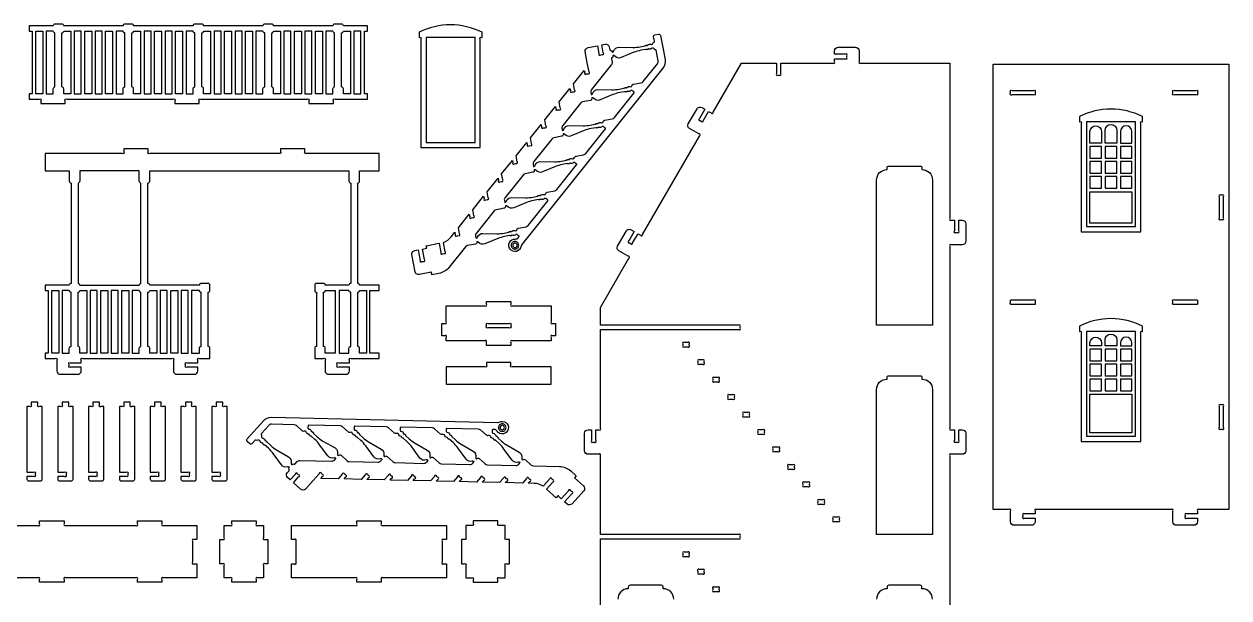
# Model space of a CAD drawing. Extents: x -47 to 298, y -129 to 173.
# Drawn here: x 160.6 to 298.4, y 107.6 to 173.3 of the extents above; entities that cross this region are included whole.
import ezdxf

# ---------------------------------------------------------------- set-up
doc = ezdxf.new("R2010")
doc.units = 0
doc.header["$MEASUREMENT"] = 0
doc.layers.get('0').update_dxf_attribs({"linetype": 'CONTINUOUS'})

msp = doc.modelspace()

# ---------------------------------------------------------------- linework, layer by layer
for points in [[(165.29, 164.24), (165.29, 164.57, -1), (165.46, 164.74), (177.66, 164.74, -1), (177.83, 164.57), (177.83, 164.24), (180.63, 164.24), (180.63, 164.57, -1), (180.81, 164.74), (193, 164.74, -1), (193.18, 164.57), (193.18, 164.24), (195.98, 164.24), (195.98, 164.57, -1), (196.16, 164.74), (199.88, 164.74), (199.88, 165.34), (199.52, 165.34), (199.52, 172.54), (199.88, 172.54), (199.88, 173.14), (197.12, 173.14, 0.414214), (196.92, 173.34), (196.12, 173.34, 0.414214), (195.92, 173.14), (189.12, 173.14, 0.414214), (188.92, 173.34), (188.12, 173.34, 0.414214), (187.92, 173.14), (181.12, 173.14, 0.414214), (180.92, 173.34), (180.12, 173.34, 0.414214), (179.92, 173.14), (173.12, 173.14, 0.414214), (172.92, 173.34), (172.12, 173.34, 0.414214), (171.92, 173.14), (165.12, 173.14, 0.414214), (164.92, 173.34), (164.12, 173.34, 0.414214), (163.92, 173.14), (161.16, 173.14), (161.16, 172.54), (161.52, 172.54), (161.52, 165.34), (161.16, 165.34), (161.16, 164.74), (162.31, 164.74, -1), (162.49, 164.57), (162.49, 164.24)], [(164.12, 166.14), (164.12, 172.34, -0.414214), (163.92, 172.54), (163.12, 172.54), (163.12, 165.34), (163.92, 165.34), (163.92, 165.94, -0.414214)], [(164.92, 166.14), (164.92, 172.34, 0.414214), (165.12, 172.54), (165.92, 172.54), (165.92, 165.34), (165.12, 165.34), (165.12, 165.94, 0.414214)], [(171.92, 165.34), (171.92, 165.94, -0.414214), (172.12, 166.14), (172.12, 172.34, -0.414214), (171.92, 172.54), (171.12, 172.54), (171.12, 165.34)], [(173.12, 165.34), (173.12, 165.94, 0.414214), (172.92, 166.14), (172.92, 172.34, 0.414214), (173.12, 172.54), (173.92, 172.54), (173.92, 165.34)], [(180.12, 166.14), (180.12, 172.34, -0.414214), (179.92, 172.54), (179.12, 172.54), (179.12, 165.34), (179.92, 165.34), (179.92, 165.94, -0.414214)], [(180.92, 166.14), (180.92, 172.34, 0.414214), (181.12, 172.54), (181.92, 172.54), (181.92, 165.34), (181.12, 165.34), (181.12, 165.94, 0.414214)], [(187.92, 165.34), (187.92, 165.94, -0.414214), (188.12, 166.14), (188.12, 172.34, -0.414214), (187.92, 172.54), (187.12, 172.54), (187.12, 165.34)], [(189.12, 165.34), (189.12, 165.94, 0.414214), (188.92, 166.14), (188.92, 172.34, 0.414214), (189.12, 172.54), (189.92, 172.54), (189.92, 165.34)], [(196.12, 166.14), (196.12, 172.34, -0.414214), (195.92, 172.54), (195.12, 172.54), (195.12, 165.34), (195.92, 165.34), (195.92, 165.94, -0.414214)], [(196.92, 166.14), (196.92, 172.34, 0.414214), (197.12, 172.54), (197.92, 172.54), (197.92, 165.34), (197.12, 165.34), (197.12, 165.94, 0.414214)], [(205.78, 171.8), (205.8, 171.8, -1), (205.98, 171.62), (205.98, 159.2), (212.78, 159.2), (212.78, 171.62, -1), (212.96, 171.8), (212.98, 171.8), (212.98, 172.4, 0.238913), (205.78, 172.4)], [(208.07, 148.24), (208.27, 147.18, 1), (208.48, 147.04), (208.62, 147.07, 1), (208.76, 147.27), (208.56, 148.35, 0.140614), (209.46, 148.99), (209.87, 149.5), (209.92, 149.24, 1), (210.13, 149.1), (210.27, 149.13, 1), (210.41, 149.33), (210.28, 150.02), (211.52, 151.56), (211.57, 151.3, 1), (211.77, 151.16), (211.92, 151.19, 1), (212.06, 151.39), (211.93, 152.08), (213.16, 153.62), (213.21, 153.36, 1), (213.42, 153.22), (213.56, 153.25, 1), (213.7, 153.45), (213.57, 154.14), (214.81, 155.68), (214.86, 155.42, 1), (215.06, 155.28), (215.21, 155.31, 1), (215.35, 155.51), (215.22, 156.2), (216.45, 157.74), (216.5, 157.48, 1), (216.71, 157.34), (216.85, 157.37, 1), (216.99, 157.57), (216.87, 158.26), (218.1, 159.8), (218.15, 159.54, 1), (218.36, 159.4), (218.5, 159.42, 1), (218.64, 159.63), (218.51, 160.32), (219.75, 161.86), (219.8, 161.6, 1), (220, 161.46), (220.15, 161.48, 1), (220.29, 161.69), (220.16, 162.38), (221.39, 163.92), (221.44, 163.66, 1), (221.65, 163.52), (221.79, 163.54, 1), (221.93, 163.75), (221.8, 164.44), (223.04, 165.98), (223.09, 165.72, 1), (223.29, 165.58), (223.44, 165.6, 1), (223.58, 165.81), (223.45, 166.5), (224.68, 168.04), (224.73, 167.78, 1), (224.94, 167.64), (225.08, 167.66, 1), (225.23, 167.87), (225.03, 168.92), (224.79, 170.19, -0.414214), (225.11, 170.65), (226.19, 170.86), (226.35, 169.97, 1), (226.56, 169.83), (226.71, 169.86, 1), (226.85, 170.06), (226.68, 170.95), (227.07, 171.03, -0.414214), (227.54, 170.71), (227.6, 170.4, 0.352171), (227.67, 170.34, -0.352171), (227.86, 170.18), (227.87, 170.13), (227.9, 170.14, 0.272519), (228.06, 170.27, -0.328849), (228.66, 170.7), (230.25, 170.67, 0.051698), (231.07, 170.74), (231.64, 170.84, 0.366837), (231.65, 170.86, -0.600564), (231.72, 170.9, 0.39765), (231.75, 170.91, -0.39765), (231.81, 170.92, 0.39765), (231.83, 170.92, -0.594353), (231.91, 170.91, 0.584261), (231.94, 170.91, -0.375636), (232.36, 170.99, 0.187098), (232.39, 170.99, 0.294683), (232.54, 171.14, -0.244569), (232.66, 171.28, 0.352171), (232.71, 171.37), (232.61, 171.87, -0.414214), (232.77, 172.1), (233.16, 172.18, -0.414214), (233.4, 172.02), (233.92, 169.27, -0.21865), (233.68, 168.29), (217.54, 148.11, 0.134714), (217.46, 147.91, -0.655406), (216.19, 147.56, -0.655406), (216.79, 148.73, 0.245805), (217.13, 148.88), (217.21, 148.98, 0.507332), (217.18, 149.1, -0.156752), (217.09, 149.18, 0.294683), (216.89, 149.27, 0.187098), (216.86, 149.25, -0.375636), (216.44, 149.18, 0.584261), (216.41, 149.16, -0.594353), (216.35, 149.12, 0.39765), (216.32, 149.12, -0.39765), (216.26, 149.11, 0.39765), (216.23, 149.1, -0.600564), (216.16, 149.11, 0.366837), (216.13, 149.12), (215.57, 149.02, 0.051698), (214.78, 148.78), (213.31, 148.17, -0.328849), (212.59, 148.35, 0.272519), (212.4, 148.42), (212.37, 148.41), (212.38, 148.37, -0.414214), (212.22, 148.13), (211.32, 147.97, 0.179323), (211.09, 147.82), (209.23, 145.5, -0.179323), (208.04, 144.79), (207.23, 144.63), (207.21, 144.75, 1), (207, 144.89), (205.8, 144.66, -0.414214), (205.33, 144.98), (204.96, 146.94, -0.414214), (205.28, 147.41), (205.67, 147.49), (205.9, 146.28, 1), (206.1, 146.14), (206.25, 146.17, 1), (206.39, 146.38), (206.16, 147.58), (206.65, 147.67), (206.6, 147.96)], [(232.82, 170.41, -0.251154), (232.66, 170.5, 0.294683), (232.46, 170.59, 0.187098), (232.44, 170.58, -0.375636), (232.02, 170.5, 0.584261), (231.99, 170.48, -0.594353), (231.92, 170.45, 0.39765), (231.9, 170.44, -0.39765), (231.84, 170.43, 0.39765), (231.81, 170.43, -0.600564), (231.73, 170.44, 0.366837), (231.71, 170.45), (231.15, 170.34, 0.051698), (230.36, 170.11), (228.89, 169.5, -0.328849), (228.17, 169.68, 0.272519), (227.98, 169.74), (227.95, 169.74), (227.95, 169.69, -0.352171), (227.84, 169.47, 0.352171), (227.79, 169.38), (227.86, 169.03, -0.21865), (227.78, 168.7), (225.5, 165.86, 0.21865), (225.42, 165.53), (225.46, 165.28), (225.5, 165.29, 0.272519), (225.65, 165.42, -0.328849), (226.25, 165.85), (227.84, 165.82, 0.051698), (228.67, 165.89), (229.23, 166, 0.366837), (229.24, 166.02, -0.600564), (229.31, 166.05, 0.39765), (229.34, 166.06, -0.39765), (229.4, 166.07, 0.39765), (229.43, 166.08, -0.594353), (229.5, 166.07, 0.584261), (229.54, 166.06, -0.375636), (229.95, 166.14, 0.187098), (229.98, 166.14, 0.294683), (230.13, 166.29, -0.302722), (230.29, 166.45), (230.31, 166.45), (231.19, 166.62, 0.179323), (231.42, 166.76), (233.05, 168.79, 0.21865), (233.13, 169.12), (232.9, 170.35, 0.352171)], [(298.43, 168.74), (298.43, 117.75), (295.01, 117.75, 1), (294.83, 117.57), (294.83, 117.25), (293.61, 117.25, 1), (293.43, 117.07), (293.43, 116.93, 1), (293.61, 116.75), (294.83, 116.75), (294.83, 116.35, -0.414214), (294.43, 115.95), (292.43, 115.95, -0.414214), (292.03, 116.35), (292.03, 117.57, 1), (291.86, 117.75), (276.42, 117.75, 1), (276.25, 117.57), (276.25, 117.25), (275.02, 117.25, 1), (274.85, 117.07), (274.85, 116.93, 1), (275.02, 116.75), (276.25, 116.75), (276.25, 116.35, -0.414214), (275.85, 115.95), (273.85, 115.95, -0.414214), (273.45, 116.35), (273.45, 117.57, 1), (273.27, 117.75), (271.45, 117.75), (271.45, 168.74)], [(225.95, 161.9, -0.600564), (226.02, 161.93, 0.39765), (226.05, 161.94, -0.39765), (226.11, 161.95, 0.39765), (226.13, 161.96, -0.594353), (226.21, 161.95, 0.584261), (226.24, 161.94, -0.375636), (226.66, 162.02, 0.187098), (226.69, 162.02, 0.294683), (226.84, 162.17, -0.302722), (227, 162.33), (227.02, 162.33), (227.89, 162.5, 0.179323), (228.13, 162.64), (230.38, 165.46, 0.507332), (230.35, 165.58, -0.156752), (230.25, 165.66, 0.294683), (230.06, 165.74, 0.187098), (230.03, 165.73, -0.375636), (229.61, 165.66, 0.584261), (229.58, 165.64, -0.594353), (229.52, 165.6, 0.39765), (229.49, 165.6, -0.39765), (229.43, 165.58, 0.39765), (229.4, 165.58, -0.600564), (229.33, 165.59, 0.366837), (229.3, 165.6), (228.74, 165.5, 0.051698), (227.95, 165.26), (226.48, 164.65, -0.328849), (225.76, 164.83, 0.272519), (225.57, 164.9), (225.54, 164.89), (225.55, 164.85, -0.414214), (225.39, 164.61), (224.49, 164.44, 0.179323), (224.25, 164.3), (222.21, 161.74, 0.21865), (222.13, 161.41), (222.17, 161.16), (222.2, 161.17, 0.272519), (222.36, 161.3, -0.328849), (222.96, 161.73), (224.55, 161.7, 0.051698), (225.37, 161.77), (225.94, 161.88, 0.366837)], [(273.62, 165.75), (276.07, 165.75, -1), (276.25, 165.57), (276.25, 165.43, -1), (276.07, 165.25), (273.62, 165.25, -1), (273.45, 165.43), (273.45, 165.57, -1)], [(294.66, 165.25), (292.21, 165.25, -1), (292.03, 165.43), (292.03, 165.57, -1), (292.21, 165.75), (294.66, 165.75, -1), (294.83, 165.57), (294.83, 165.43, -1)], [(281.34, 162.15), (281.36, 162.15, -1), (281.54, 161.97), (281.54, 149.55), (288.34, 149.55), (288.34, 161.97, -1), (288.52, 162.15), (288.54, 162.15), (288.54, 162.75, 0.238913), (281.34, 162.75)], [(221.26, 157.58, 0.051698), (222.08, 157.65), (222.64, 157.76, 0.366837), (222.66, 157.78, -0.600564), (222.73, 157.81, 0.39765), (222.76, 157.82, -0.39765), (222.81, 157.83, 0.39765), (222.84, 157.84, -0.594353), (222.92, 157.83, 0.584261), (222.95, 157.82, -0.375636), (223.37, 157.9, 0.187098), (223.4, 157.9, 0.294683), (223.55, 158.05, -0.302722), (223.71, 158.21), (223.73, 158.21), (224.6, 158.38, 0.179323), (224.84, 158.52), (227.09, 161.34, 0.507332), (227.06, 161.46, -0.156752), (226.96, 161.54, 0.294683), (226.76, 161.63, 0.187098), (226.74, 161.61, -0.375636), (226.32, 161.54, 0.584261), (226.29, 161.52, -0.594353), (226.22, 161.48, 0.39765), (226.2, 161.48, -0.39765), (226.14, 161.46, 0.39765), (226.11, 161.46, -0.600564), (226.03, 161.47, 0.366837), (226.01, 161.48), (225.45, 161.38, 0.051698), (224.66, 161.14), (223.19, 160.53, -0.328849), (222.47, 160.71, 0.272519), (222.28, 160.78), (222.25, 160.77), (222.25, 160.73, -0.414214), (222.1, 160.49), (221.2, 160.32, 0.179323), (220.96, 160.18), (218.91, 157.62, 0.21865), (218.83, 157.29), (218.88, 157.05), (218.91, 157.05, 0.272519), (219.07, 157.19, -0.328849), (219.67, 157.61)], [(283.86, 161.03), (283.86, 159.71), (282.54, 159.71), (282.54, 161.03, -1)], [(284.26, 159.71), (284.26, 161.17, -1), (285.62, 161.17), (285.62, 159.71)], [(286.02, 161.03), (286.02, 159.71), (287.34, 159.71), (287.34, 161.03, 1)], [(197.82, 134.04), (196.6, 134.04, -1), (196.42, 134.22), (196.42, 134.36, -1), (196.6, 134.54), (197.82, 134.54), (197.82, 134.86, -1), (198, 135.04), (201.22, 135.04), (201.22, 135.64), (200.16, 135.64), (200.16, 142.84), (201.22, 142.84), (201.22, 143.44), (198.96, 143.44, 0.414214), (198.76, 143.64), (198.76, 155.14, 0.414214), (198.96, 155.34), (198.96, 156.54), (201.22, 156.54), (201.22, 158.54), (192.89, 158.54, -1), (192.72, 158.72), (192.72, 159.04), (189.92, 159.04), (189.92, 158.72, -1), (189.74, 158.54), (174.98, 158.54, -1), (174.8, 158.72), (174.8, 159.04), (172, 159.04), (172, 158.72, -1), (171.82, 158.54), (163, 158.54), (163, 156.54), (165.76, 156.54), (165.76, 155.34, 0.414214), (165.96, 155.14), (165.96, 143.64, 0.414214), (165.76, 143.44), (163, 143.44), (163, 142.84), (163.36, 142.84), (163.36, 135.64), (163, 135.64), (163, 135.04), (164.15, 135.04, -1), (164.33, 134.86), (164.33, 133.64, 0.414214), (164.73, 133.24), (166.73, 133.24, 0.414214), (167.13, 133.64), (167.13, 134.04), (165.9, 134.04, -1), (165.73, 134.22), (165.73, 134.36, -1), (165.9, 134.54), (167.13, 134.54), (167.13, 134.86, -1), (167.3, 135.04), (177.5, 135.04, -1), (177.67, 134.86), (177.67, 133.64, 0.414214), (178.07, 133.24), (180.07, 133.24, 0.414214), (180.47, 133.64), (180.47, 134.04), (179.25, 134.04, -1), (179.07, 134.22), (179.07, 134.36, -1), (179.25, 134.54), (180.47, 134.54), (180.47, 134.86, -1), (180.65, 135.04), (181.84, 135.04), (181.84, 136.24, 0.414214), (181.64, 136.44), (181.64, 142.64, 0.414214), (181.84, 142.84), (181.84, 143.44, 0.414214), (181.64, 143.64), (180.84, 143.64, 0.414214), (180.64, 143.44), (174.96, 143.44, 0.414214), (174.76, 143.64), (174.76, 155.14, 0.414214), (174.96, 155.34), (174.96, 156.54), (197.76, 156.54), (197.76, 155.34, 0.414214), (197.96, 155.14), (197.96, 143.64, 0.414214), (197.76, 143.44), (195.04, 143.44, 0.414214), (194.84, 143.64), (194.04, 143.64, 0.414214), (193.84, 143.44), (193.84, 142.84, 0.414214), (194.04, 142.64), (194.04, 136.44, 0.414214), (193.84, 136.24), (193.84, 135.04), (194.84, 135.04, -1), (195.02, 134.86), (195.02, 133.64, 0.414214), (195.42, 133.24), (197.42, 133.24, 0.414214), (197.82, 133.64)], [(218.79, 153.53), (219.35, 153.64, 0.366837), (219.37, 153.66, -0.600564), (219.44, 153.7, 0.39765), (219.46, 153.7, -0.39765), (219.52, 153.71, 0.39765), (219.55, 153.72, -0.594353), (219.63, 153.71, 0.584261), (219.66, 153.7, -0.375636), (220.08, 153.78, 0.187098), (220.1, 153.78, 0.294683), (220.26, 153.93, -0.302722), (220.42, 154.09), (220.44, 154.09), (221.31, 154.26, 0.179323), (221.55, 154.4), (223.8, 157.22, 0.507332), (223.76, 157.34, -0.156752), (223.67, 157.42, 0.294683), (223.47, 157.51, 0.187098), (223.45, 157.49, -0.375636), (223.03, 157.42, 0.584261), (223, 157.4, -0.594353), (222.93, 157.36, 0.39765), (222.9, 157.36, -0.39765), (222.84, 157.35, 0.39765), (222.82, 157.34, -0.600564), (222.74, 157.35, 0.366837), (222.72, 157.36), (222.16, 157.26, 0.051698), (221.37, 157.02), (219.9, 156.41, -0.328849), (219.18, 156.59, 0.272519), (218.99, 156.66), (218.95, 156.65), (218.96, 156.61, -0.414214), (218.8, 156.37), (217.91, 156.2, 0.179323), (217.67, 156.06), (215.62, 153.5, 0.21865), (215.54, 153.17), (215.59, 152.93), (215.62, 152.93, 0.272519), (215.77, 153.07, -0.328849), (216.38, 153.49), (217.97, 153.46, 0.051698)], [(166.76, 143.64, -0.414214), (166.96, 143.44), (173.76, 143.44, -0.414214), (173.96, 143.64), (173.96, 155.14, -0.414214), (173.76, 155.34), (173.76, 156.54), (166.96, 156.54), (166.96, 155.34, -0.414214), (166.76, 155.14)], [(264.52, 155.48), (264.52, 138.88), (258.12, 138.88), (258.12, 155.48, -0.414214), (259.32, 156.68), (259.32, 156.88, -0.414214), (259.52, 157.08), (263.12, 157.08, -0.414214), (263.32, 156.88), (263.32, 156.68, -0.414214)], [(216.06, 149.52, 0.366837), (216.08, 149.54, -0.600564), (216.14, 149.58, 0.39765), (216.17, 149.58, -0.39765), (216.23, 149.59, 0.39765), (216.26, 149.6, -0.594353), (216.33, 149.59, 0.584261), (216.37, 149.58, -0.375636), (216.78, 149.66, 0.187098), (216.81, 149.66, 0.294683), (216.97, 149.81, -0.302722), (217.12, 149.97), (217.14, 149.97), (218.02, 150.14, 0.179323), (218.26, 150.28), (220.51, 153.1, 0.507332), (220.47, 153.22, -0.156752), (220.38, 153.3, 0.294683), (220.18, 153.39, 0.187098), (220.15, 153.37, -0.375636), (219.74, 153.3, 0.584261), (219.71, 153.28, -0.594353), (219.64, 153.24, 0.39765), (219.61, 153.24, -0.39765), (219.55, 153.23, 0.39765), (219.53, 153.22, -0.600564), (219.45, 153.23, 0.366837), (219.43, 153.24), (218.86, 153.14, 0.051698), (218.07, 152.9), (216.61, 152.29, -0.328849), (215.89, 152.47, 0.272519), (215.69, 152.54), (215.66, 152.53), (215.67, 152.49, -0.414214), (215.51, 152.25), (214.62, 152.08, 0.179323), (214.38, 151.94), (212.33, 149.38, 0.21865), (212.25, 149.05), (212.3, 148.81), (212.33, 148.81, 0.272519), (212.48, 148.95, -0.328849), (213.09, 149.37), (214.68, 149.34, 0.051698), (215.5, 149.41)], [(297.33, 153.57), (297.33, 151.13, 1), (297.51, 150.95), (297.58, 150.95), (297.66, 150.95, 1), (297.83, 151.13), (297.83, 153.57, 1), (297.66, 153.75), (297.51, 153.75, 1)], [(216.75, 148.44, 0.414214), (216.31, 148.01, 0.414214), (216.75, 147.58, 0.414214), (217.18, 148.01, 0.414214)], [(216.75, 148.27, 0.414214), (216.49, 148.01, 0.414214), (216.75, 147.75, 0.414214), (217.01, 148.01, 0.414214)], [(165.96, 136.44), (165.96, 142.64, -0.414214), (165.76, 142.84), (164.96, 142.84), (164.96, 135.64), (165.76, 135.64), (165.76, 136.24, -0.414214)], [(166.76, 136.44), (166.76, 142.64, 0.414214), (166.96, 142.84), (167.76, 142.84), (167.76, 135.64), (166.96, 135.64), (166.96, 136.24, 0.414214)], [(173.76, 135.64), (173.76, 136.24, -0.414214), (173.96, 136.44), (173.96, 142.64, -0.414214), (173.76, 142.84), (172.96, 142.84), (172.96, 135.64)], [(174.96, 135.64), (174.96, 136.24, 0.414214), (174.76, 136.44), (174.76, 142.64, 0.414214), (174.96, 142.84), (175.76, 142.84), (175.76, 135.64)], [(180.84, 136.44), (180.84, 142.64, -0.414214), (180.64, 142.84), (179.76, 142.84), (179.76, 135.64), (180.64, 135.64), (180.64, 136.24, -0.414214)], [(195.04, 135.64), (195.04, 136.24, 0.414214), (194.84, 136.44), (194.84, 142.64, 0.414214), (195.04, 142.84), (196.16, 142.84), (196.16, 135.64)], [(197.96, 136.44), (197.96, 142.64, -0.414214), (197.76, 142.84), (196.64, 142.84), (196.64, 135.64), (197.76, 135.64), (197.76, 136.24, -0.414214)], [(198.76, 136.44), (198.76, 142.64, 0.414214), (198.96, 142.84), (199.76, 142.84), (199.76, 135.64), (198.96, 135.64), (198.96, 136.24, 0.414214)], [(213.48, 136.53), (213.48, 136.89, 1), (213.3, 137.06), (208.88, 137.06), (208.88, 137.49, 1), (208.7, 137.66), (208.38, 137.66), (208.38, 139.06), (208.7, 139.06, 1), (208.88, 139.24), (208.88, 141.06), (213.3, 141.06, 1), (213.48, 141.24), (213.48, 141.56), (216.28, 141.56), (216.28, 141.24, 1), (216.46, 141.06), (220.88, 141.06), (220.88, 139.24, 1), (221.06, 139.06), (221.38, 139.06), (221.38, 137.66), (221.06, 137.66, 1), (220.88, 137.49), (220.88, 137.06), (216.46, 137.06, 1), (216.28, 136.89), (216.28, 136.53)], [(273.62, 141.75), (276.07, 141.75, -1), (276.25, 141.57), (276.25, 141.43, -1), (276.07, 141.25), (273.62, 141.25, -1), (273.45, 141.43), (273.45, 141.57, -1)], [(292.21, 141.75), (294.66, 141.75, -1), (294.83, 141.57), (294.83, 141.43, -1), (294.66, 141.25), (292.21, 141.25, -1), (292.03, 141.43), (292.03, 141.57, -1)], [(281.34, 138.15), (281.36, 138.15, -1), (281.54, 137.97), (281.54, 125.55), (288.34, 125.55), (288.34, 137.97, -1), (288.52, 138.15), (288.54, 138.15), (288.54, 138.75, 0.238913), (281.34, 138.75)], [(213.66, 139.06), (216.1, 139.06, -1), (216.28, 138.89), (216.28, 138.74, -1), (216.1, 138.56), (213.66, 138.56, -1), (213.48, 138.74), (213.48, 138.89, -1)], [(284.26, 136.51), (284.26, 137.17, -1), (285.62, 137.17), (285.62, 136.51)], [(236.13, 136.38), (236.52, 136.38, 1), (236.7, 136.56), (236.7, 136.7, 1), (236.52, 136.88), (236.13, 136.88, 1), (235.95, 136.7), (235.95, 136.56, 1)], [(283.86, 136.83), (283.86, 136.51), (282.54, 136.51), (282.54, 136.83, -1)], [(286.02, 136.83), (286.02, 136.51), (287.34, 136.51), (287.34, 136.83, 1)], [(220.88, 134.1), (216.46, 134.1, -1), (216.28, 134.27), (216.28, 134.6), (213.48, 134.6), (213.48, 134.27, -1), (213.3, 134.1), (208.88, 134.1), (208.88, 132.1), (220.88, 132.1)], [(237.84, 134.38), (238.24, 134.38, 1), (238.41, 134.56), (238.41, 134.7, 1), (238.24, 134.88), (237.84, 134.88, 1), (237.67, 134.7), (237.67, 134.56, 1)], [(239.56, 132.38), (239.96, 132.38, 1), (240.13, 132.56), (240.13, 132.7, 1), (239.96, 132.88), (239.56, 132.88, 1), (239.39, 132.7), (239.39, 132.56, 1)], [(264.52, 131.48), (264.52, 114.88), (258.12, 114.88), (258.12, 131.48, -0.414214), (259.32, 132.68), (259.32, 132.88, -0.414214), (259.52, 133.08), (263.12, 133.08, -0.414214), (263.32, 132.88), (263.32, 132.68, -0.414214)], [(161.41, 130.04), (161.41, 129.71, -1), (161.24, 129.54), (160.91, 129.54), (160.91, 122.04), (161.68, 122.04, -1), (161.86, 121.86), (161.86, 121.71, -1), (161.68, 121.54), (160.91, 121.54), (160.91, 121.24, 0.414214), (161.11, 121.04), (162.46, 121.04, 0.414214), (162.66, 121.24), (162.66, 129.54), (162.34, 129.54, -1), (162.16, 129.71), (162.16, 130.04)], [(164.94, 130.04), (164.94, 129.71, -1), (164.76, 129.54), (164.44, 129.54), (164.44, 122.04), (165.21, 122.04, -1), (165.39, 121.86), (165.39, 121.71, -1), (165.21, 121.54), (164.44, 121.54), (164.44, 121.24, 0.414214), (164.64, 121.04), (165.99, 121.04, 0.414214), (166.19, 121.24), (166.19, 129.54), (165.86, 129.54, -1), (165.69, 129.71), (165.69, 130.04)], [(168.47, 130.04), (168.47, 129.71, -1), (168.29, 129.54), (167.97, 129.54), (167.97, 122.04), (168.74, 122.04, -1), (168.91, 121.86), (168.91, 121.71, -1), (168.74, 121.54), (167.97, 121.54), (167.97, 121.24, 0.414214), (168.17, 121.04), (169.51, 121.04, 0.414214), (169.71, 121.24), (169.71, 129.54), (169.39, 129.54, -1), (169.21, 129.71), (169.21, 130.04)], [(171.99, 130.04), (171.99, 129.71, -1), (171.82, 129.54), (171.49, 129.54), (171.49, 122.04), (172.26, 122.04, -1), (172.44, 121.86), (172.44, 121.71, -1), (172.26, 121.54), (171.49, 121.54), (171.49, 121.24, 0.414214), (171.69, 121.04), (173.04, 121.04, 0.414214), (173.24, 121.24), (173.24, 129.54), (172.92, 129.54, -1), (172.74, 129.71), (172.74, 130.04)], [(175.52, 130.04), (175.52, 129.71, -1), (175.34, 129.54), (175.02, 129.54), (175.02, 122.04), (175.79, 122.04, -1), (175.97, 121.86), (175.97, 121.71, -1), (175.79, 121.54), (175.02, 121.54), (175.02, 121.24, 0.414214), (175.22, 121.04), (176.57, 121.04, 0.414214), (176.77, 121.24), (176.77, 129.54), (176.44, 129.54, -1), (176.27, 129.71), (176.27, 130.04)], [(179.04, 130.04), (179.04, 129.71, -1), (178.87, 129.54), (178.54, 129.54), (178.54, 122.04), (179.32, 122.04, -1), (179.49, 121.86), (179.49, 121.71, -1), (179.32, 121.54), (178.54, 121.54), (178.54, 121.24, 0.414214), (178.74, 121.04), (180.09, 121.04, 0.414214), (180.29, 121.24), (180.29, 129.54), (179.97, 129.54, -1), (179.79, 129.71), (179.79, 130.04)], [(182.57, 130.04), (182.57, 129.71, -1), (182.39, 129.54), (182.07, 129.54), (182.07, 122.04), (182.84, 122.04, -1), (183.02, 121.86), (183.02, 121.71, -1), (182.84, 121.54), (182.07, 121.54), (182.07, 121.24, 0.414214), (182.27, 121.04), (183.62, 121.04, 0.414214), (183.82, 121.24), (183.82, 129.54), (183.49, 129.54, -1), (183.32, 129.71), (183.32, 130.04)], [(241.28, 130.38), (241.67, 130.38, 1), (241.85, 130.56), (241.85, 130.7, 1), (241.67, 130.88), (241.28, 130.88, 1), (241.1, 130.7), (241.1, 130.56, 1)], [(297.33, 129.57), (297.33, 127.13, 1), (297.51, 126.95), (297.58, 126.95), (297.66, 126.95, 1), (297.83, 127.13), (297.83, 129.57, 1), (297.66, 129.75), (297.51, 129.75, 1)], [(220.37, 120.1), (221.09, 120.9, 1), (221.08, 121.15), (220.97, 121.25, 1), (220.72, 121.24), (219.98, 120.42, 0.140614), (218.93, 120.75), (218.27, 120.76), (218.45, 120.96, 1), (218.44, 121.21), (218.33, 121.31, 1), (218.08, 121.3), (217.62, 120.78), (215.64, 120.83), (215.82, 121.02, 1), (215.8, 121.27), (215.7, 121.37, 1), (215.45, 121.36), (214.98, 120.84), (213, 120.89), (213.18, 121.09, 1), (213.17, 121.34), (213.06, 121.43, 1), (212.81, 121.42), (212.34, 120.9), (210.37, 120.95), (210.55, 121.15, 1), (210.53, 121.4), (210.42, 121.5, 1), (210.17, 121.48), (209.71, 120.96), (207.73, 121.01), (207.91, 121.21, 1), (207.9, 121.46), (207.79, 121.56, 1), (207.54, 121.54), (207.07, 121.03), (205.09, 121.07), (205.27, 121.27, 1), (205.26, 121.52), (205.15, 121.62, 1), (204.9, 121.61), (204.44, 121.09), (202.46, 121.13), (202.64, 121.33, 1), (202.62, 121.58), (202.52, 121.68, 1), (202.27, 121.67), (201.8, 121.15), (199.82, 121.2), (200, 121.39, 1), (199.99, 121.64), (199.88, 121.74, 1), (199.63, 121.73), (199.16, 121.21), (197.19, 121.26), (197.37, 121.46, 1), (197.35, 121.71), (197.24, 121.8, 1), (196.99, 121.79), (196.53, 121.27), (194.55, 121.32), (194.73, 121.52, 1), (194.72, 121.77), (194.61, 121.87, 1), (194.36, 121.85), (193.65, 121.06), (192.78, 120.1, -0.414214), (192.22, 120.07), (191.4, 120.81), (192, 121.48, 1), (191.99, 121.73), (191.88, 121.83, 1), (191.63, 121.81), (191.03, 121.14), (190.73, 121.41, -0.414214), (190.7, 121.97), (190.91, 122.2, 0.352171), (190.91, 122.3, -0.352171), (190.93, 122.55), (190.96, 122.59), (190.93, 122.61, 0.272519), (190.73, 122.65, -0.328849), (190.03, 122.87), (189.09, 124.16, 0.051698), (188.54, 124.77), (188.11, 125.15, 0.366837), (188.08, 125.15, -0.600564), (188.01, 125.18, 0.39765), (187.99, 125.2, -0.39765), (187.95, 125.24, 0.39765), (187.93, 125.26, -0.594353), (187.89, 125.33, 0.584261), (187.87, 125.36, -0.375636), (187.55, 125.64, 0.187098), (187.54, 125.66, 0.294683), (187.33, 125.69, -0.244569), (187.14, 125.7, 0.352171), (187.04, 125.68), (186.7, 125.31, -0.414214), (186.42, 125.29), (186.12, 125.56, -0.414214), (186.11, 125.84), (187.98, 127.92, -0.21865), (188.9, 128.32), (214.74, 127.71, 0.134714), (214.94, 127.76, -0.655406), (215.99, 126.97, -0.655406), (214.7, 126.74, 0.245805), (214.37, 126.92), (214.24, 126.92, 0.507332), (214.16, 126.82, -0.156752), (214.16, 126.7, 0.294683), (214.21, 126.49, 0.187098), (214.24, 126.48, -0.375636), (214.55, 126.19, 0.584261), (214.58, 126.18, -0.594353), (214.65, 126.15, 0.39765), (214.67, 126.13, -0.39765), (214.72, 126.09, 0.39765), (214.74, 126.07, -0.600564), (214.78, 126, 0.366837), (214.78, 125.98), (215.21, 125.59, 0.051698), (215.87, 125.11), (217.25, 124.31, -0.328849), (217.54, 123.63, 0.272519), (217.6, 123.44), (217.63, 123.41), (217.66, 123.45, -0.414214), (217.94, 123.46), (218.62, 122.85, 0.179323), (218.87, 122.75), (221.84, 122.68, -0.179323), (223.13, 122.17), (223.75, 121.61), (223.55, 121.39), (224.59, 120.46, -0.414214), (224.62, 119.89), (223.28, 118.41, -0.414214), (222.72, 118.38), (222.42, 118.65), (223.24, 119.55, 1), (223.23, 119.8), (223.12, 119.9, 1), (222.87, 119.89), (222.05, 118.98), (221.81, 119.2, 1), (221.56, 119.18), (221.48, 119.1)], [(243, 128.38), (243.39, 128.38, 1), (243.57, 128.56), (243.57, 128.7, 1), (243.39, 128.88), (243, 128.88, 1), (242.82, 128.7), (242.82, 128.56, 1)], [(187.73, 126.36, -0.251154), (187.76, 126.17, 0.294683), (187.81, 125.96, 0.187098), (187.84, 125.95, -0.375636), (188.15, 125.66, 0.584261), (188.18, 125.65, -0.594353), (188.25, 125.62, 0.39765), (188.27, 125.6, -0.39765), (188.32, 125.56, 0.39765), (188.34, 125.54, -0.600564), (188.37, 125.48, 0.366837), (188.38, 125.45), (188.8, 125.07, 0.051698), (189.47, 124.58), (190.84, 123.78, -0.328849), (191.14, 123.1, 0.272519), (191.2, 122.91), (191.22, 122.89), (191.26, 122.92, -0.352171), (191.5, 122.96, 0.352171), (191.6, 122.98), (191.84, 123.24, -0.21865), (192.15, 123.38), (195.8, 123.29, 0.21865), (196.1, 123.42), (196.27, 123.61), (196.25, 123.63, 0.272519), (196.05, 123.67, -0.328849), (195.34, 123.89), (194.4, 125.18, 0.051698), (193.85, 125.79), (193.42, 126.17, 0.366837), (193.4, 126.17, -0.600564), (193.33, 126.21, 0.39765), (193.31, 126.22, -0.39765), (193.26, 126.26, 0.39765), (193.24, 126.28, -0.594353), (193.2, 126.35, 0.584261), (193.19, 126.38, -0.375636), (192.87, 126.66, 0.187098), (192.86, 126.69, 0.294683), (192.64, 126.71, -0.302722), (192.42, 126.75), (192.41, 126.76), (191.74, 127.36, 0.179323), (191.49, 127.46), (188.88, 127.52, 0.21865), (188.58, 127.39), (187.74, 126.46, 0.352171)], [(198.67, 126.05, -0.600564), (198.6, 126.08, 0.39765), (198.58, 126.1, -0.39765), (198.53, 126.14, 0.39765), (198.51, 126.16, -0.594353), (198.48, 126.23, 0.584261), (198.46, 126.26, -0.375636), (198.14, 126.54, 0.187098), (198.13, 126.56, 0.294683), (197.91, 126.59, -0.302722), (197.69, 126.62), (197.68, 126.64), (197.02, 127.23, 0.179323), (196.76, 127.33), (193.15, 127.42, 0.507332), (193.08, 127.32, -0.156752), (193.07, 127.19, 0.294683), (193.12, 126.98, 0.187098), (193.15, 126.97, -0.375636), (193.46, 126.69, 0.584261), (193.49, 126.67, -0.594353), (193.57, 126.64, 0.39765), (193.59, 126.62, -0.39765), (193.63, 126.58, 0.39765), (193.65, 126.56, -0.600564), (193.69, 126.5, 0.366837), (193.69, 126.47), (194.12, 126.09, 0.051698), (194.78, 125.6), (196.16, 124.8, -0.328849), (196.45, 124.12, 0.272519), (196.51, 123.93), (196.54, 123.91), (196.57, 123.94, -0.414214), (196.85, 123.96), (197.53, 123.35, 0.179323), (197.79, 123.24), (201.07, 123.17, 0.21865), (201.38, 123.3), (201.54, 123.49), (201.52, 123.51, 0.272519), (201.32, 123.55, -0.328849), (200.61, 123.77), (199.67, 125.05, 0.051698), (199.12, 125.67), (198.7, 126.05, 0.366837)], [(204.95, 124.93, 0.051698), (204.39, 125.54), (203.97, 125.93, 0.366837), (203.94, 125.93, -0.600564), (203.87, 125.96, 0.39765), (203.85, 125.98, -0.39765), (203.81, 126.02, 0.39765), (203.79, 126.04, -0.594353), (203.75, 126.1, 0.584261), (203.73, 126.13, -0.375636), (203.41, 126.41, 0.187098), (203.4, 126.44, 0.294683), (203.18, 126.47, -0.302722), (202.96, 126.5), (202.95, 126.51), (202.29, 127.11, 0.179323), (202.03, 127.21), (198.43, 127.3, 0.507332), (198.35, 127.19, -0.156752), (198.34, 127.07, 0.294683), (198.4, 126.86, 0.187098), (198.42, 126.85, -0.375636), (198.73, 126.56, 0.584261), (198.77, 126.55, -0.594353), (198.84, 126.52, 0.39765), (198.86, 126.5, -0.39765), (198.9, 126.46, 0.39765), (198.92, 126.44, -0.600564), (198.96, 126.37, 0.366837), (198.96, 126.35), (199.39, 125.96, 0.051698), (200.06, 125.48), (201.43, 124.68, -0.328849), (201.73, 124, 0.272519), (201.79, 123.81), (201.81, 123.78), (201.84, 123.82, -0.414214), (202.12, 123.83), (202.8, 123.22, 0.179323), (203.06, 123.12), (206.34, 123.04, 0.21865), (206.65, 123.18), (206.82, 123.36), (206.79, 123.39, 0.272519), (206.59, 123.43, -0.328849), (205.88, 123.65)], [(209.67, 125.42), (209.24, 125.8, 0.366837), (209.21, 125.8, -0.600564), (209.14, 125.83, 0.39765), (209.12, 125.85, -0.39765), (209.08, 125.89, 0.39765), (209.06, 125.91, -0.594353), (209.02, 125.98, 0.584261), (209, 126.01, -0.375636), (208.69, 126.29, 0.187098), (208.67, 126.32, 0.294683), (208.46, 126.34, -0.302722), (208.24, 126.38), (208.22, 126.39), (207.56, 126.98, 0.179323), (207.3, 127.09), (203.7, 127.17, 0.507332), (203.62, 127.07, -0.156752), (203.62, 126.95, 0.294683), (203.67, 126.74, 0.187098), (203.69, 126.73, -0.375636), (204.01, 126.44, 0.584261), (204.04, 126.43, -0.594353), (204.11, 126.39, 0.39765), (204.13, 126.38, -0.39765), (204.17, 126.34, 0.39765), (204.19, 126.32, -0.600564), (204.23, 126.25, 0.366837), (204.24, 126.22), (204.66, 125.84, 0.051698), (205.33, 125.35), (206.7, 124.56, -0.328849), (207, 123.88, 0.272519), (207.06, 123.68), (207.08, 123.66), (207.11, 123.69, -0.414214), (207.4, 123.71), (208.07, 123.1, 0.179323), (208.33, 123), (211.61, 122.92, 0.21865), (211.92, 123.05), (212.09, 123.24), (212.06, 123.26, 0.272519), (211.86, 123.3, -0.328849), (211.16, 123.52), (210.22, 124.81, 0.051698)], [(214.51, 125.68, 0.366837), (214.49, 125.68, -0.600564), (214.42, 125.71, 0.39765), (214.4, 125.73, -0.39765), (214.35, 125.77, 0.39765), (214.33, 125.79, -0.594353), (214.29, 125.85, 0.584261), (214.27, 125.89, -0.375636), (213.96, 126.17, 0.187098), (213.94, 126.19, 0.294683), (213.73, 126.22, -0.302722), (213.51, 126.25), (213.49, 126.27), (212.83, 126.86, 0.179323), (212.57, 126.96), (208.97, 127.05, 0.507332), (208.89, 126.95, -0.156752), (208.89, 126.82, 0.294683), (208.94, 126.61, 0.187098), (208.97, 126.6, -0.375636), (209.28, 126.32, 0.584261), (209.31, 126.3, -0.594353), (209.38, 126.27, 0.39765), (209.4, 126.25, -0.39765), (209.45, 126.21, 0.39765), (209.47, 126.19, -0.600564), (209.5, 126.13, 0.366837), (209.51, 126.1), (209.93, 125.72, 0.051698), (210.6, 125.23), (211.97, 124.43, -0.328849), (212.27, 123.75, 0.272519), (212.33, 123.56), (212.35, 123.54), (212.39, 123.57, -0.414214), (212.67, 123.59), (213.34, 122.98, 0.179323), (213.6, 122.87), (216.88, 122.8, 0.21865), (217.19, 122.93), (217.36, 123.12), (217.33, 123.14, 0.272519), (217.14, 123.18, -0.328849), (216.43, 123.4), (215.49, 124.68, 0.051698), (214.94, 125.3)], [(215.3, 127.57, 0.414214), (214.86, 127.14, 0.414214), (215.3, 126.71, 0.414214), (215.73, 127.14, 0.414214)], [(215.3, 127.4, 0.414214), (215.04, 127.14, 0.414214), (215.3, 126.88, 0.414214), (215.55, 127.14, 0.414214)], [(244.72, 126.38), (245.11, 126.38, 1), (245.29, 126.56), (245.29, 126.7, 1), (245.11, 126.88), (244.72, 126.88, 1), (244.54, 126.7), (244.54, 126.56, 1)], [(246.44, 124.38), (246.83, 124.38, 1), (247.01, 124.56), (247.01, 124.7, 1), (246.83, 124.88), (246.44, 124.88, 1), (246.26, 124.7), (246.26, 124.56, 1)], [(248.55, 122.88), (248.15, 122.88, 1), (247.98, 122.7), (247.98, 122.56, 1), (248.15, 122.38), (248.55, 122.38, 1), (248.72, 122.56), (248.72, 122.7, 1)], [(250.27, 120.88), (249.87, 120.88, 1), (249.7, 120.7), (249.7, 120.56, 1), (249.87, 120.38), (250.27, 120.38, 1), (250.44, 120.56), (250.44, 120.7, 1)], [(251.98, 118.88), (251.59, 118.88, 1), (251.41, 118.7), (251.41, 118.56, 1), (251.59, 118.38), (251.98, 118.38, 1), (252.16, 118.56), (252.16, 118.7, 1)], [(187.99, 109.94), (187.32, 109.94, 1), (187.14, 109.76), (187.14, 109.44), (184.34, 109.44), (184.34, 109.76, 1), (184.16, 109.94), (183.49, 109.94), (183.49, 111.36, 1), (183.31, 111.54), (182.99, 111.54), (182.99, 114.34), (183.31, 114.34, 1), (183.49, 114.52), (183.49, 115.94), (184.16, 115.94, 1), (184.34, 116.12), (184.34, 116.44), (187.14, 116.44), (187.14, 116.12, 1), (187.32, 115.94), (187.99, 115.94), (187.99, 114.52, 1), (188.17, 114.34), (188.49, 114.34), (188.49, 111.54), (188.17, 111.54, 1), (187.99, 111.36)], [(208.91, 109.94), (201.63, 109.94, 1), (201.46, 109.76), (201.46, 109.44), (198.66, 109.44), (198.66, 109.76, 1), (198.48, 109.94), (191.2, 109.94), (191.2, 111.54), (191.52, 111.54, 1), (191.7, 111.72), (191.7, 114.16, 1), (191.52, 114.34), (191.2, 114.34), (191.2, 115.94), (198.48, 115.94, 1), (198.66, 116.12), (198.66, 116.44), (201.46, 116.44), (201.46, 116.12, 1), (201.63, 115.94), (208.91, 115.94), (208.91, 114.34), (208.59, 114.34, 1), (208.41, 114.16), (208.41, 111.72, 1), (208.59, 111.54), (208.91, 111.54)], [(214.78, 109.44), (214.78, 109.76, -1), (214.95, 109.94), (215.63, 109.94), (215.63, 111.36, -1), (215.8, 111.54), (216.13, 111.54), (216.13, 114.34), (215.8, 114.34, -1), (215.63, 114.52), (215.63, 115.94), (214.95, 115.94, -1), (214.78, 116.12), (214.78, 116.44), (211.98, 116.44), (211.98, 116.12, -1), (211.8, 115.94), (211.13, 115.94), (211.13, 114.52, -1), (210.95, 114.34), (210.63, 114.34), (210.63, 111.54), (210.95, 111.54, -1), (211.13, 111.36), (211.13, 109.94), (211.8, 109.94, -1), (211.98, 109.76), (211.98, 109.44)], [(253.7, 116.88), (253.31, 116.88, 1), (253.13, 116.7), (253.13, 116.56, 1), (253.31, 116.38), (253.7, 116.38, 1), (253.88, 116.56), (253.88, 116.7, 1)], [(236.13, 112.38), (236.52, 112.38, 1), (236.7, 112.56), (236.7, 112.7, 1), (236.52, 112.88), (236.13, 112.88, 1), (235.95, 112.7), (235.95, 112.56, 1)], [(237.84, 110.38), (238.24, 110.38, 1), (238.41, 110.56), (238.41, 110.7, 1), (238.24, 110.88), (237.84, 110.88, 1), (237.67, 110.7), (237.67, 110.56, 1)], [(239.56, 108.38), (239.96, 108.38, 1), (240.13, 108.56), (240.13, 108.7, 1), (239.96, 108.88), (239.56, 108.88, 1), (239.39, 108.7), (239.39, 108.56, 1)]]:
    msp.add_lwpolyline(points, format="xyb", close=True)
for points in [[(161.92, 165.34), (161.92, 172.54), (162.72, 172.54), (162.72, 165.34)], [(167.12, 165.34), (167.12, 172.54), (166.32, 172.54), (166.32, 165.34)], [(168.32, 172.54), (168.32, 165.34), (167.52, 165.34), (167.52, 172.54)], [(169.52, 165.34), (169.52, 172.54), (168.72, 172.54), (168.72, 165.34)], [(170.72, 172.54), (170.72, 165.34), (169.92, 165.34), (169.92, 172.54)], [(174.32, 172.54), (174.32, 165.34), (175.12, 165.34), (175.12, 172.54)], [(175.52, 165.34), (175.52, 172.54), (176.32, 172.54), (176.32, 165.34)], [(176.72, 172.54), (176.72, 165.34), (177.52, 165.34), (177.52, 172.54)], [(177.92, 165.34), (177.92, 172.54), (178.72, 172.54), (178.72, 165.34)], [(183.12, 165.34), (183.12, 172.54), (182.32, 172.54), (182.32, 165.34)], [(184.32, 172.54), (184.32, 165.34), (183.52, 165.34), (183.52, 172.54)], [(185.52, 165.34), (185.52, 172.54), (184.72, 172.54), (184.72, 165.34)], [(186.72, 172.54), (186.72, 165.34), (185.92, 165.34), (185.92, 172.54)], [(190.32, 172.54), (190.32, 165.34), (191.12, 165.34), (191.12, 172.54)], [(191.52, 165.34), (191.52, 172.54), (192.32, 172.54), (192.32, 165.34)], [(192.72, 172.54), (192.72, 165.34), (193.52, 165.34), (193.52, 172.54)], [(193.92, 165.34), (193.92, 172.54), (194.72, 172.54), (194.72, 165.34)], [(199.12, 165.34), (199.12, 172.54), (198.32, 172.54), (198.32, 165.34)], [(212.18, 171.8), (206.58, 171.8), (206.58, 159.8), (212.18, 159.8)], [(287.74, 162.15), (282.14, 162.15), (282.14, 150.15), (287.74, 150.15)], [(282.54, 157.99), (283.86, 157.99), (283.86, 159.31), (282.54, 159.31)], [(284.26, 157.99), (285.62, 157.99), (285.62, 159.31), (284.26, 159.31)], [(286.02, 157.99), (287.34, 157.99), (287.34, 159.31), (286.02, 159.31)], [(282.54, 156.27), (283.86, 156.27), (283.86, 157.59), (282.54, 157.59)], [(284.26, 156.27), (285.62, 156.27), (285.62, 157.59), (284.26, 157.59)], [(286.02, 156.27), (287.34, 156.27), (287.34, 157.59), (286.02, 157.59)], [(282.54, 154.55), (283.86, 154.55), (283.86, 155.87), (282.54, 155.87)], [(284.26, 154.55), (285.62, 154.55), (285.62, 155.87), (284.26, 155.87)], [(286.02, 154.55), (287.34, 154.55), (287.34, 155.87), (286.02, 155.87)], [(287.34, 150.55), (282.54, 150.55), (282.54, 154.15), (287.34, 154.15)], [(163.76, 135.64), (163.76, 142.84), (164.56, 142.84), (164.56, 135.64)], [(168.96, 135.64), (168.96, 142.84), (168.16, 142.84), (168.16, 135.64)], [(170.16, 142.84), (170.16, 135.64), (169.36, 135.64), (169.36, 142.84)], [(171.36, 135.64), (171.36, 142.84), (170.56, 142.84), (170.56, 135.64)], [(172.56, 142.84), (172.56, 135.64), (171.76, 135.64), (171.76, 142.84)], [(176.16, 142.84), (176.16, 135.64), (176.96, 135.64), (176.96, 142.84)], [(177.36, 135.64), (177.36, 142.84), (178.16, 142.84), (178.16, 135.64)], [(178.56, 142.84), (178.56, 135.64), (179.36, 135.64), (179.36, 142.84)], [(287.74, 138.15), (282.14, 138.15), (282.14, 126.15), (287.74, 126.15)], [(282.54, 134.79), (283.86, 134.79), (283.86, 136.11), (282.54, 136.11)], [(284.26, 134.79), (285.62, 134.79), (285.62, 136.11), (284.26, 136.11)], [(286.02, 134.79), (287.34, 134.79), (287.34, 136.11), (286.02, 136.11)], [(282.54, 133.07), (283.86, 133.07), (283.86, 134.39), (282.54, 134.39)], [(284.26, 133.07), (285.62, 133.07), (285.62, 134.39), (284.26, 134.39)], [(286.02, 133.07), (287.34, 133.07), (287.34, 134.39), (286.02, 134.39)], [(282.54, 131.35), (283.86, 131.35), (283.86, 132.67), (282.54, 132.67)], [(284.26, 131.35), (285.62, 131.35), (285.62, 132.67), (284.26, 132.67)], [(286.02, 131.35), (287.34, 131.35), (287.34, 132.67), (286.02, 132.67)], [(287.34, 126.55), (282.54, 126.55), (282.54, 130.95), (287.34, 130.95)]]:
    msp.add_lwpolyline(points, close=True)
for points in [[(226.52, 103.06), (226.52, 114.38), (242.34, 114.38, 1), (242.52, 114.56), (242.52, 114.7, 1), (242.34, 114.88), (226.52, 114.88), (226.52, 123.9, 1), (226.34, 124.08), (225.12, 124.08, -0.414214), (224.72, 124.48), (224.72, 126.48, -0.414214), (225.12, 126.88), (225.52, 126.88), (225.52, 125.66, 1), (225.69, 125.48), (225.84, 125.48, 1), (226.02, 125.66), (226.02, 126.88), (226.34, 126.88, 1), (226.52, 127.06), (226.52, 138.38), (242.34, 138.38, 1), (242.52, 138.56), (242.52, 138.7, 1), (242.34, 138.88), (226.52, 138.88), (226.52, 140.88), (229.77, 146.52, 1), (229.71, 146.76), (228.65, 147.37, -0.414214), (228.5, 147.92), (229.5, 149.65, -0.414214), (230.05, 149.79), (230.39, 149.59), (229.78, 148.53, 1), (229.85, 148.29), (229.97, 148.22, 1), (230.21, 148.28), (230.83, 149.34), (231.11, 149.18, 1), (231.35, 149.25), (237.85, 160.52, 1), (237.79, 160.76), (236.73, 161.37, -0.414214), (236.58, 161.92), (237.58, 163.65, -0.414214), (238.13, 163.79), (238.48, 163.59), (237.86, 162.53, 1), (237.93, 162.29), (238.06, 162.22, 1), (238.3, 162.28), (238.91, 163.34), (239.19, 163.18, 1), (239.43, 163.25), (242.68, 168.88), (246.68, 168.88), (246.68, 167.66, 1), (246.86, 167.48), (247.01, 167.48, 1), (247.18, 167.66), (247.18, 168.88), (253.14, 168.88, 1), (253.32, 169.06), (253.32, 169.38), (254.54, 169.38, 1), (254.72, 169.56), (254.72, 169.7, 1), (254.54, 169.88), (253.32, 169.88), (253.32, 170.28, -0.414214), (253.72, 170.68), (255.72, 170.68, -0.414214), (256.12, 170.28), (256.12, 169.06, 1), (256.29, 168.88), (266.52, 168.88), (266.52, 151.06, 1), (266.69, 150.88), (267.02, 150.88), (267.02, 149.66, 1), (267.19, 149.48), (267.34, 149.48, 1), (267.52, 149.66), (267.52, 150.88), (267.92, 150.88, -0.414214), (268.32, 150.48), (268.32, 148.48, -0.414214), (267.92, 148.08), (266.69, 148.08, 1), (266.52, 147.9), (266.52, 127.06, 1), (266.69, 126.88), (267.02, 126.88), (267.02, 125.66, 1), (267.19, 125.48), (267.34, 125.48, 1), (267.52, 125.66), (267.52, 126.88), (267.92, 126.88, -0.414214), (268.32, 126.48), (268.32, 124.48, -0.414214), (267.92, 124.08), (266.69, 124.08, 1), (266.52, 123.9), (266.52, 103.06, 1)], [(153.86, 115.94), (162.18, 115.94, 1), (162.36, 116.12), (162.36, 116.44), (165.16, 116.44), (165.16, 116.12, 1), (165.33, 115.94), (173.38, 115.94, 1), (173.56, 116.12), (173.56, 116.44), (176.36, 116.44), (176.36, 116.12, 1), (176.53, 115.94), (180.35, 115.94), (180.35, 114.34), (180.03, 114.34, 1), (179.85, 114.16), (179.85, 111.72, 1), (180.03, 111.54), (180.35, 111.54), (180.35, 109.94), (176.53, 109.94, 1), (176.36, 109.76), (176.36, 109.44), (173.56, 109.44), (173.56, 109.76, 1), (173.38, 109.94), (165.33, 109.94, 1), (165.16, 109.76), (165.16, 109.44), (162.36, 109.44), (162.36, 109.76, 1), (162.18, 109.94), (153.86, 109.94)], [(234.92, 107.48, 0.414214), (233.72, 108.68), (233.72, 108.88, 0.414214), (233.52, 109.08), (229.92, 109.08, 0.414214), (229.72, 108.88), (229.72, 108.68, 0.414214), (228.52, 107.48)], [(264.52, 107.48, 0.414214), (263.32, 108.68), (263.32, 108.88, 0.414214), (263.12, 109.08), (259.52, 109.08, 0.414214), (259.32, 108.88), (259.32, 108.68, 0.414214), (258.12, 107.48)]]:
    msp.add_lwpolyline(points, format="xyb")

doc.saveas('drawing.dxf')
